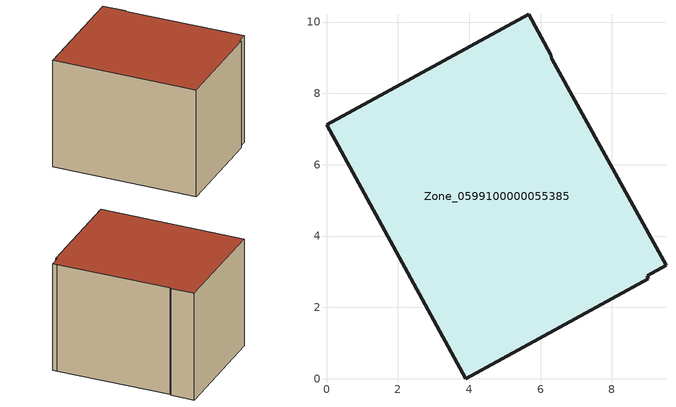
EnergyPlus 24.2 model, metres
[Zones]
Zone_0599100000055385
 floor ground (C_G): 9.03,2.8 3.91,0 0,7.12 5.67,10.22 6.29,9.08 6.31,8.97 9.39,3.43 9.52,3.18 8.99,2.89 z0
 wall outside (C_F): 9.52,3.18 9.39,3.43 6.31,8.97 6.29,9.08 5.67,10.22 0,7.12 3.91,0 9.03,2.8 8.99,2.89 9.52,3.18 z0:6.29
 roof outside (C_R): 8.99,2.89 9.52,3.18 9.39,3.43 6.31,8.97 6.29,9.08 5.67,10.22 0,7.12 3.91,0 9.03,2.8 z6.29
[BUILDING]
Pand.0599100000055385: North Axis=0; Terrain=City; Loads Convergence Tolerance Value=0.04; Temperature Convergence Tolerance Value=0.4; Solar Distribution=FullExterior; Maximum Number of Warmup Days=25; Minimum Number of Warmup Days=1
[Site:Location]
Rotterdam.The.Hague.AP_ZH_NLD Design_Conditions: Latitude=51.96; Longitude=4.45; Time Zone=1; Elevation=-4.5
[SITE:GROUNDTEMPERATURE:BUILDINGSURFACE]
18, 18, 18, 18, 18, 18, 18, 18, 18, 18, 18, 18
[MATERIAL] Thermal Absorptance=0.9; Solar Absorptance=0.7; Visible Absorptance=0.7
Name | Roughness | Thickness | Conductivity | Density | Specific Heat
G.TC.1946-1964 | MediumSmooth | 0.15 | 1 | 540 | 1210
F.TC.1946-1964 | Rough | 0.3 | 0.857143 | 1920 | 840
R.TC.1946-1964 | MediumRough | 0.2 | 0.235294 | 1500 | 1000
[CONSTRUCTION]
C_G: G.TC.1946-1964
C_F: F.TC.1946-1964
C_R: R.TC.1946-1964
[ZONE]
Zone_0599100000055385: Type=1; Multiplier=1; Ceiling Height=Autocalculate; Volume=Autocalculate; Floor Area=autocalculate; Part of Total Floor Area=Yes
[ZONEINFILTRATION:DESIGNFLOWRATE]
Infil_Zone_0599100000055385: Zone or ZoneList or Space or SpaceList=Zone_0599100000055385; Schedule=AlwaysOn; Design Flow Rate Calculation Method=Flow/Area; Flow Rate per Floor Area=0.003; Constant Term Coefficient=1; Temperature Term Coefficient=0; Velocity Term Coefficient=0; Velocity Squared Term Coefficient=0
[HVACTEMPLATE:ZONE:IDEALLOADSAIRSYSTEM]
Zone_0599100000055385: Maximum Heating Supply Air Temperature=50; Minimum Cooling Supply Air Temperature=13; Maximum Heating Supply Air Humidity Ratio=0.0156; Minimum Cooling Supply Air Humidity Ratio=0.0077; Heating Limit=NoLimit; Cooling Limit=NoLimit; Dehumidification Control Type=ConstantSensibleHeatRatio; Cooling Sensible Heat Ratio=0.7; Dehumidification Setpoint=60; Humidification Control Type=None; Humidification Setpoint=30; Outdoor Air Method=None; Outdoor Air Flow Rate per Person=0.00944; Outdoor Air Flow Rate per Zone Floor Area=0; Outdoor Air Flow Rate per Zone=0; Demand Controlled Ventilation Type=None; Outdoor Air Economizer Type=NoEconomizer; Heat Recovery Type=None; Sensible Heat Recovery Effectiveness=0.7; Latent Heat Recovery Effectiveness=0.65
[ZONECONTROL:THERMOSTAT]
ThermostatControl_Zone_0599100000055385: Zone or ZoneList=Zone_0599100000055385; Control Type Schedule=DualSetpointControlType; Control 1=Thermostat_Zone_0599100000055385; Temperature Difference Between Cutout And Setpoint=0
[THERMOSTATSETPOINT:DUALSETPOINT]
Thermostat_Zone_0599100000055385: Heating Setpoint Temperature Schedule=HeatingSetpoint_Zone_0599100000055385; Cooling Setpoint Temperature Schedule=CoolingSetpoint_Zone_0599100000055385
[SCHEDULE:COMPACT]
HeatingSetpoint_Zone_0599100000055385: Through: 12/31, For: AllDays, Until: 24:00, 21
CoolingSetpoint_Zone_0599100000055385: Through: 12/31, For: AllDays, Until: 24:00, 24
DualSetpointControlType: Through: 12/31, For: AllDays, Until: 24:00, 4
AlwaysOn: Through: 12/31, For: AllDays, Until: 24:00, 1
